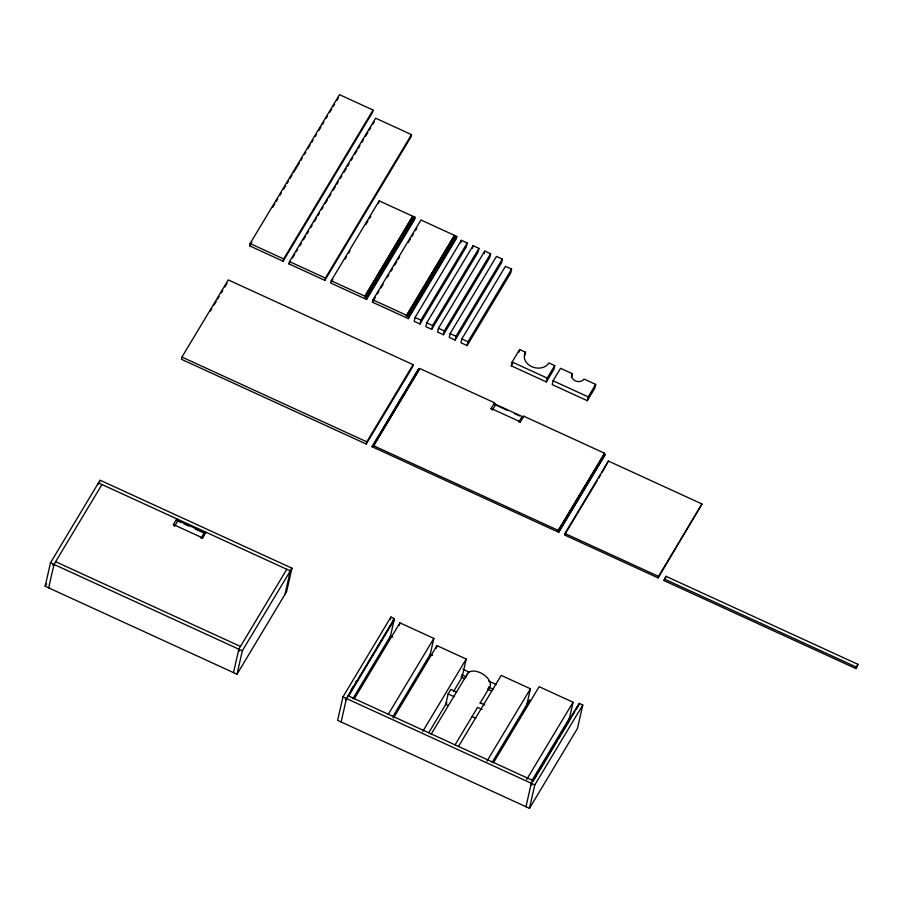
<?xml version="1.0" encoding="UTF-8"?>
<svg xmlns="http://www.w3.org/2000/svg" width="903" height="903" viewBox="0 0 903 903"><rect width="100%" height="100%" fill="white"/><g stroke="black" fill="none" stroke-linecap="round" stroke-linejoin="round"><path stroke-width="1.35" d="M45.15 586.25L50.478 562.806L100.086 480.204L291.94 568.179L286.612 591.623L237.004 674.225L45.15 586.25L46.584 583.869M48.66 587.864L53.988 564.42L101.96 484.539M181.943 357.069L181.435 359.304L366.268 444.062L412.603 366.9L413.111 364.665L228.278 279.907L181.943 357.069L366.776 441.827L366.268 444.062M249.578 245.83L250.097 243.539L339.494 94.668L373.041 110.042L372.521 112.344L283.124 261.215L249.578 245.83L251.734 242.23M283.124 261.215L283.644 258.924L373.041 110.042M288.971 263.902L289.491 261.61L375.614 118.18L411.508 134.626L410.989 136.917L324.854 280.348L288.971 263.902L290.416 261.486M233.505 672.622L238.821 649.178L286.793 569.285M324.854 280.348L325.373 278.056L411.508 134.626M237.004 674.225L242.331 650.781L291.94 568.179M331.22 280.743L330.701 283.034L366.584 299.491L414.556 219.61L415.087 217.307L413.676 216.664L365.58 297.132L364.643 296.703L412.739 216.235L379.192 200.861L331.22 280.743L364.767 296.128M284.976 594.343L290.303 570.899L98.45 482.924L98.1 484.471L99.736 481.728M378.673 203.152L379.192 200.861M366.584 299.491L367.115 297.2L415.087 217.307M372.442 302.178L372.962 299.875L420.933 219.993L454.48 235.378L406.373 315.836L407.309 316.264L455.417 235.807L456.816 236.451L456.297 238.742L408.325 318.624L372.442 302.178L375.298 297.403M364.643 296.703L412.739 216.235M365.58 297.132L413.676 216.664M372.262 446.138L373.142 446.534L419.681 368.458L494.551 402.794A1.625 0.948 31 0 0 495.803 404.42L522.126 416.486A1.625 0.948 31 0 0 523.796 416.204L604.525 453.216L604.31 454.13L605.191 454.536L558.72 532.307L372.126 446.748L418.597 368.977L419.477 369.372L373.865 445.326M406.373 315.836L454.48 235.378M407.309 316.264L455.417 235.807M408.325 318.624L408.845 316.332L456.816 236.451M415.041 317.484L414.172 321.31L420.019 323.996L466.354 246.835L467.223 243.009L461.377 240.322L415.041 317.484L420.888 320.17L420.019 323.996M426.735 322.856L425.877 326.672L431.724 329.358L478.059 252.197L478.929 248.37L473.082 245.695L426.735 322.856L432.593 325.531L431.724 329.358M348.389 695.863L394.43 618.645L390.92 617.031L342.948 696.913L337.62 720.357L529.474 808.332L577.446 728.45L582.774 705.006L579.263 703.403L531.291 783.285L525.964 806.729M418.597 368.977L372.126 446.748M341.131 721.971L346.459 698.527L394.43 618.645M438.44 328.218L437.571 332.033L443.418 334.72L489.753 257.558L490.622 253.743L484.776 251.057L438.44 328.218L444.287 330.904L443.418 334.72M460.801 242.873L461.377 240.322M450.134 333.579L449.265 337.406L455.123 340.081L501.458 262.92L502.328 259.105L496.469 256.418L450.134 333.579L455.992 336.266L455.123 340.081M472.495 248.235L473.082 245.695M390.322 619.639L390.92 617.031M389.893 638.579L394.08 620.169L393.336 619.153L394.216 619.56M461.839 338.941L460.97 342.768L467.111 345.578L510.726 272.966L511.583 269.139L505.443 266.317L461.839 338.941L467.98 341.763L467.111 345.578M399.329 625.474L399.927 622.856L433.858 638.41L429.975 655.465M484.2 253.608L484.776 251.057M436.386 648.219L436.973 645.634L466.219 659.043L462.099 677.194L453.408 691.675M511.279 365.828L512.136 362.013L519.631 349.529L525.49 352.215A13.026 10.396 12.8 0 0 531.732 366.652A13.026 10.396 12.8 0 0 548.889 362.938L554.735 365.625L553.866 369.44L546.371 381.924L511.279 365.828L512.633 363.559M519.056 352.08L519.631 349.529M524.62 356.03L525.49 352.215M456.704 692.059L450.857 689.373L448.136 693.922L445.743 704.43L448.249 705.57M546.371 381.924L547.241 378.109L554.735 365.625M553.087 380.784L552.218 384.61L587.311 400.706L594.806 388.222L595.675 384.396L583.981 379.034A6.513 5.204 12.8 0 1 575.403 380.885A6.513 5.204 12.8 0 1 572.276 373.673L560.582 368.3L553.087 380.784L588.18 396.88L587.311 400.706M571.418 377.488L572.276 373.673M558.72 532.307L558.189 530.377L604.525 453.216M564.917 533.459L564.567 534.994L658.152 577.897L701.981 503.976L608.385 461.061L564.917 533.459L658.501 576.374L658.152 577.897M526.246 707.173L530.433 688.775L501.188 675.365L458.431 746.555M529.474 808.332L534.802 784.888L582.774 705.006M608.385 461.061L602.245 472.246M568.89 720.65L573.066 702.241L539.147 686.686L493.535 762.64M579.263 703.403L533.233 780.621M663.998 580.584L665.996 576.317L857.85 664.292L857.5 665.838L855.863 668.559L663.998 580.584L665.996 576.317M855.863 668.559L857.85 664.292M210.388 311.084L211.844 308.668M214.011 305.056L216.178 301.433M217.634 299.028L219.079 296.613M221.246 293.001L222.702 290.585M224.87 286.962L227.048 283.35M272.638 207.419L274.805 203.807M276.25 201.414L277.695 199.01M279.851 195.409L281.296 193.005M283.463 189.404L285.619 185.804M287.064 183.399L288.508 180.995M289.942 178.602L292.109 175.001M293.554 172.597L299.322 162.992M300.767 160.587L302.2 158.183M304.367 154.582L305.812 152.189M307.968 148.589L310.135 144.977M311.58 142.584L313.014 140.179M315.181 136.579L316.626 134.175M318.782 130.574L320.949 126.973M322.394 124.569L323.838 122.165M325.994 118.564L327.439 116.171M329.606 112.57L331.762 108.958M333.207 106.565L334.652 104.161M336.808 100.56L338.253 98.156M292.583 257.874L294.762 254.251M296.207 251.847L297.651 249.431M299.83 245.819L301.275 243.404M303.442 239.792L305.62 236.18M307.065 233.764L308.51 231.36M310.677 227.737L312.133 225.332M314.3 221.709L316.468 218.097M317.924 215.682L319.369 213.277M321.536 209.654L322.981 207.25M325.159 203.638L327.326 200.014M328.771 197.61L330.949 193.987M333.117 190.375L335.295 186.763M336.74 184.347L338.185 181.943M340.352 178.32L341.808 175.916M343.975 172.292L346.142 168.68M347.599 166.265L349.043 163.861M351.211 160.237L352.655 157.833M354.834 154.221L357.001 150.598M358.446 148.194L359.902 145.778M362.069 142.166L363.514 139.751M365.692 136.139L367.86 132.515M369.304 130.111L370.761 127.695M372.928 124.083L374.373 121.668M173.511 525.106A1.625 0.948 31 0 1 173.421 524.541L176.83 518.864A1.625 0.948 31 0 0 178.072 520.489L204.394 532.556A1.625 0.948 31 0 0 206.076 532.273L202.667 537.951A1.625 0.948 31 0 1 201.753 538.436M174.663 526.167L178.072 520.489M331.424 281.838L332.846 279.456M345.025 259.184L346.459 256.802M348.603 253.224L350.037 250.842M365.783 224.61L367.939 221.032M369.372 218.65L370.794 216.268M200.985 538.233L204.394 532.556M377.454 293.825L378.888 291.443M381.032 287.865L383.177 284.287M387.477 277.131L388.911 274.749M391.055 271.171L392.489 268.789M394.634 265.211L396.778 261.633M398.212 259.251L399.645 256.87M408.235 242.557L410.391 238.979M411.813 236.597L413.247 234.216M415.403 230.637L416.825 228.245M420.888 320.17L467.223 243.009M432.593 325.531L478.929 248.37M366.776 441.827L413.111 364.665M289.953 572.446L291.59 569.703M444.287 330.904L490.622 253.743M455.992 336.266L502.328 259.105M467.98 341.763L511.583 269.139M491.548 409.488A1.625 0.948 31 0 1 491.142 408.461L494.551 402.794M492.395 410.086L495.803 404.42M350.962 690.118L353.107 686.54M355.251 682.961L356.685 680.58M348.253 696.484L394.08 620.169M518.717 422.164L522.126 416.486M352.825 698.719L390.48 636.028L392.816 637.1M520.196 422.186A1.625 0.948 31 0 0 520.388 421.87L523.796 416.204M354.315 698.809L399.927 622.856M388.245 714.363L433.858 638.41M392.602 716.959L430.246 654.269L432.593 655.341M393.505 718.02L436.973 645.634M588.18 396.88L595.675 384.396M422.751 731.441L466.219 659.043M428.767 732.694L446.883 702.534M431.16 734.218L467.777 673.243M557.975 531.291L604.31 454.13M558.855 531.698L605.191 454.536M565.289 533.786L597.165 480.689M598.621 478.274L600.788 474.662M455.022 744.952L477.269 707.884M480.148 703.11L489.482 687.567M486.954 761.173L530.433 688.775M492.045 762.561L529.689 699.859M514.71 726.226L516.166 723.811M518.333 720.199L520.512 716.576M521.957 714.16L523.413 711.745M526.731 779.402L573.066 702.241M531.822 780.802L569.466 718.099M533.097 781.23L536.675 775.271M538.109 772.889L557.433 740.697M558.867 738.315L571.046 718.043M572.468 715.661L574.624 712.083M576.058 709.702L578.913 704.927M658.501 576.374L701.981 503.976M412.615 216.81L413.551 217.239M454.344 235.954L455.281 236.383M512.136 362.013L547.241 378.109M250.097 243.539L283.644 258.924M289.491 261.61L325.373 278.056M365.704 296.556L367.115 297.2M372.962 299.875L406.508 315.26M407.445 315.689L408.845 316.332M493.862 404.16L507.915 410.605M514.315 413.54L519.417 415.877M491.142 408.461L520.388 421.87M373.345 445.619L558.189 530.377M664.36 579.037L856.213 667.012M176.119 520.23L181.255 522.577M183.794 523.751L188.919 526.099M195.308 529.023L202.983 532.567M173.421 524.541L202.667 537.951M463.025 669.292L469.436 672.238M488.658 681.054L496.357 684.576M461.444 674.654L466.569 677.002M488.365 686.991L493.489 689.35M460.925 676.945L464.763 678.706M487.846 689.282L491.695 691.055M480.103 702.794L484.787 704.938M448.136 693.922L453.983 696.597M477.382 707.331L482.055 709.476M472.066 716.497L475.825 718.224M55.625 561.7L240.458 646.446M348.084 695.807L532.928 780.564M50.478 562.806L242.331 650.781M342.948 696.913L534.802 784.888M53.774 565.334L52.905 564.928L53.638 565.944M238.618 650.092L239.351 651.108L238.482 650.702M346.244 699.441L345.364 699.046L346.109 700.051M531.088 784.199L531.822 785.215L530.941 784.809M466.93 675.038A13.026 7.585 31 0 1 483.331 674.406A13.026 7.585 31 0 1 487.891 688.876M174.302 525.964A1.625 0.948 31 0 1 173.816 525.557"/></g></svg>
